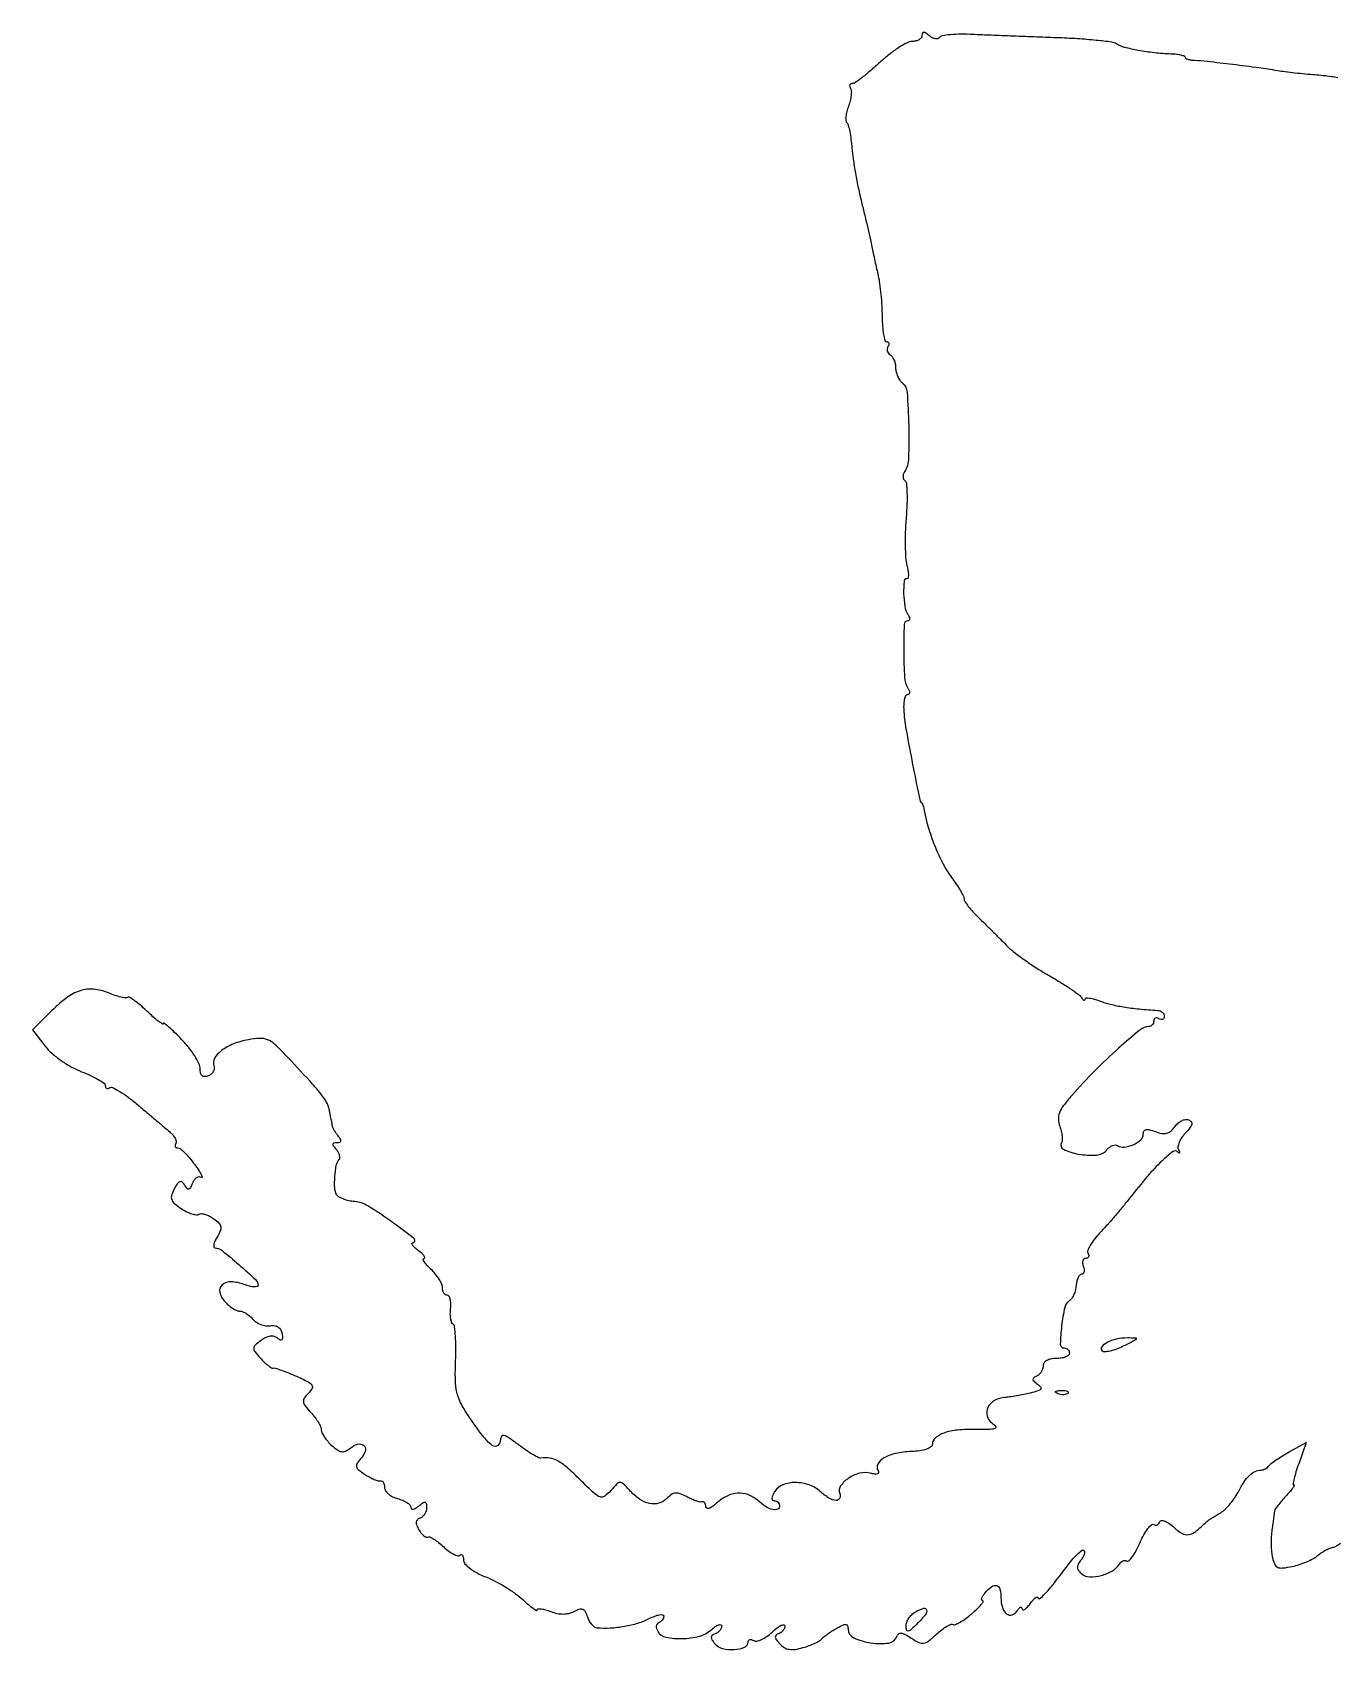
# Model space of a CAD drawing. Extents: x 0 to 496, y 1 to 313.
# Drawn here: x 0.2 to 247.9, y 0.7 to 307.7 of the extents above; entities that cross this region are included whole.
import ezdxf

# ---------------------------------------------------------------- set-up
doc = ezdxf.new("R2010")
doc.units = 0

msp = doc.modelspace()

# ---------------------------------------------------------------- linework, layer by layer
msp.add_lwpolyline([(247.962985, 299.07517, 0.010243), (246.696117, 299.297551, 0.011459), (245.176522, 299.496779, 0.009561), (243.554773, 299.64039, -0.006126), (241.783122, 299.785015, -0.004413), (239.80984, 299.988047, -0.004457), (237.936278, 300.214476, -0.009624), (236.5, 300.429248, 0.008355), (232.97347, 300.965741, 0.003133), (228.013709, 301.604074, 0.002614), (223.169366, 302.171033, 0.017471), (220.75, 302.356082, -0.028909), (220.079567, 302.422808, -0.0444), (219.514062, 302.564644, -0.054708), (219.117861, 302.753007, -0.26006), (219, 302.964286, 0.316015), (218.849119, 303.17917, 0.029361), (218.192187, 303.373601, 0.029393), (217.304058, 303.526309, 0.018301), (216.25, 303.605419, -0.017615), (213.106316, 303.83703, -0.018866), (210.058467, 304.286751, -0.01909), (207.473655, 304.871279, -0.073382), (205.964387, 305.52201, 0.1065), (205.013004, 305.860021, 0.006849), (202.071576, 306.201206, 0.009761), (198.524477, 306.493646, 0.007103), (194.570536, 306.685692, -0.000681), (190.28851, 306.838576, -0.000571), (185.749317, 307.012024, -0.000576), (181.603055, 307.17999, -0.00159), (178.682456, 307.31098, 0.013908), (176.415702, 307.356744, 0.020293), (174.42063, 307.260489, 0.016402), (172.823766, 307.065365, 0.219117), (172.343429, 306.746662, -0.191245), (172.034408, 306.516921, -0.107691), (171.560657, 306.494726, -0.079301), (170.989396, 306.687853, -0.052158), (170.410972, 307.073886, 0.023542), (169.737093, 307.581562, 0.141986), (169.325079, 307.716495, 0.313517), (169.086961, 307.562784, 0.097798), (169, 307.122445, -0.160368), (168.859058, 306.694314, -0.096658), (168.461377, 306.329718, -0.078244), (167.867628, 306.083476, -0.059311), (167.16639, 306, 0.121705), (166.1944, 305.759851, 0.022756), (164.598649, 304.825, 0.023159), (162.793293, 303.531353, 0.019357), (161, 302, -0.009547), (159.275215, 300.467638, -0.013489), (157.677765, 299.175, -0.009597), (156.312376, 298.170772, -0.154962), (155.774593, 298, 0.122136), (155.480246, 297.92701, 0.187743), (155.310488, 297.7309, 0.150945), (155.297816, 297.434319, 0.074298), (155.448137, 297.083916, -0.130931), (155.604291, 296.566672, -0.03586), (155.570898, 295.708111, -0.033667), (155.390351, 294.703791, -0.029544), (155.070998, 293.686739, 0.028449), (154.755877, 292.690795, 0.037124), (154.589212, 291.75004, 0.040653), (154.573928, 290.980772, 0.183004), (154.755524, 290.577809, -0.13428), (155.018472, 290.116891, -0.014063), (155.296396, 288.89331, -0.016626), (155.54223, 287.388912, -0.012591), (155.715148, 285.724986, 0.017163), (155.946028, 283.68489, 0.007362), (156.387595, 280.97859, 0.007274), (156.942978, 278.106389, 0.009522), (157.538416, 275.5, -0.001759), (158.145751, 273.019531, -0.001745), (158.737287, 270.528125, -0.00171), (159.239648, 268.345299, -0.006793), (159.52526, 267, 0.002645), (159.763894, 265.828205, 0.001334), (160.076538, 264.353125, 0.001325), (160.407666, 262.830803, 0.00197), (160.706336, 261.5, -0.023007), (160.973832, 260.019097, -0.009386), (161.206475, 257.985864, -0.009264), (161.375201, 255.788198, -0.011684), (161.446024, 253.749751, 0.016011), (161.525068, 251.928799, 0.026087), (161.721793, 250.394961, 0.024048), (161.989201, 249.241515, 0.335614), (162.309017, 248.999751, -0.143012), (162.56911, 248.923892, -0.191515), (162.711382, 248.726475, -0.136279), (162.703896, 248.425571, -0.064542), (162.542705, 248.069098, 0.108373), (162.401101, 247.665803, 0.099685), (162.434921, 247.22714, 0.095498), (162.639411, 246.820631, 0.090427), (162.983688, 246.510081, -0.104827), (163.373247, 246.137993, -0.05148), (163.701458, 245.532279, -0.047879), (163.924656, 244.80564, -0.050626), (164, 244.063428, 0.060664), (164.094288, 243.289148, 0.044004), (164.376234, 242.466839, 0.044599), (164.790338, 241.721979, 0.0705), (165.280796, 241.181924, -0.20473), (166.192074, 239.406423, -0.011577), (166.489598, 233.102149, -0.01425), (166.461598, 226.869058, -0.130886), (165.686106, 224.301125, 0.066628), (165.470864, 223.819806, 0.083653), (165.412188, 223.335381, 0.099402), (165.514925, 222.923655, 0.14463), (165.7629, 222.646536, -0.236805), (166.054008, 222.174039, -0.012962), (166.163847, 220.381916, -0.017858), (166.162911, 218.164444, -0.011896), (166.010708, 215.627608, 0.012193), (165.851159, 212.941614, 0.012435), (165.824227, 210.268613, 0.012281), (165.91558, 207.948555, 0.049392), (166.145012, 206.550171, -0.023), (166.35891, 205.572245, -0.040544), (166.431782, 204.749113, -0.053727), (166.373674, 204.170529, -0.35468), (166.163517, 204, 0.389134), (165.606839, 203.489445, 0.027557), (165.535011, 201.193903, 0.032727), (165.751947, 198.769712, 0.103126), (166.32433, 197.25, -0.04521), (166.571204, 196.770393, -0.099644), (166.647235, 196.367199, -0.180056), (166.546771, 196.107058, -0.214713), (166.309017, 196.00004, 0.404846), (165.627391, 195.340008, 0.008707), (165.552448, 190.250587, 0.013558), (165.700463, 185.285715, 0.125126), (166.343314, 183.25, -0.052092), (166.575288, 182.770689, -0.113257), (166.624394, 182.367188, -0.187354), (166.489771, 182.105325, -0.183396), (166.212277, 182, 0.298772), (165.881214, 181.782786, 0.054177), (165.652093, 181.045312, 0.042837), (165.53896, 179.995597, 0.026213), (165.577181, 178.75, 0.023238), (166.055483, 175.078848, 0.004964), (167.244971, 168.756018, 0.000887), (168.638966, 161.795364, 0.356938), (169, 161.5, -0.327752), (169.071313, 161.447628, -0.006909), (169.203908, 161.00346, -0.013228), (169.343171, 160.45767, -0.008178), (169.479272, 159.809651, 0.027188), (170.319932, 156.447698, 0.022814), (171.562783, 152.98942, 0.02348), (173.049226, 149.812111, 0.039197), (174.623765, 147.316722, -0.012522), (175.533724, 146.031802, -0.016069), (176.301981, 144.803738, -0.013951), (176.875241, 143.751856, -0.118319), (177, 143.23202, 0.147434), (177.149329, 142.736601, 0.01868), (177.807813, 141.819816, 0.020604), (178.696892, 140.767321, 0.015782), (179.75, 139.690347, -0.002625), (180.984336, 138.492758, -0.001612), (182.426563, 137.069547, -0.001616), (183.844526, 135.652098, -0.002885), (185, 134.476058, 0.033138), (186.334464, 133.272809, 0.011919), (188.38125, 131.737243, 0.011763), (190.710963, 130.156062, 0.013676), (193, 128.767042, -0.008187), (195.15996, 127.488574, -0.010531), (197.100189, 126.239818, -0.008538), (198.674953, 125.139167, -0.085278), (199.234687, 124.566033, 0.030383), (199.51914, 124.20266, 0.105233), (199.758058, 124.026189, 0.31008), (199.910302, 124.053086, 0.195812), (199.984687, 124.225249, -0.380653), (200.176759, 124.432026, -0.054898), (200.803314, 124.422708, -0.039907), (201.694064, 124.238125, -0.021862), (202.75, 123.879013, 0.033292), (204.752366, 123.248673, 0.018933), (207.241735, 122.742612, 0.016067), (210.224802, 122.35091, 0.009939), (213.75, 122.073427, -0.082141), (214.227444, 121.965363, -0.087621), (214.632812, 121.710483, -0.094331), (214.904394, 121.350699, -0.115127), (215, 120.940983, -0.108972), (214.921712, 120.586039, -0.182303), (214.70625, 120.3746, -0.161196), (214.3821, 120.343488, -0.082592), (214, 120.5, 0.082592), (213.6179, 120.656512, 0.161196), (213.29375, 120.6254, 0.182303), (213.078288, 120.413961, 0.108972), (213, 120.059017, -0.085093), (212.930673, 119.654608, -0.093532), (212.731204, 119.311086, -0.100405), (212.433995, 119.081344, -0.114983), (212.084951, 119, 0.17383), (210.442389, 118.411154, 0.010126), (206.335707, 114.890675, 0.015292), (201.802246, 110.585944, 0.014036), (197.405042, 105.890599, 0.0195), (195.859161, 104.000514, 0.069103), (195.098119, 102.635387, 0.102589), (194.894813, 101.422846, 0.079158), (195.156981, 100.104676, -0.027988), (195.444629, 99.169328, -0.032376), (195.609345, 98.251959, -0.034225), (195.644097, 97.471664, -0.133194), (195.507683, 97.012431, 0.443896), (195.88445, 95.711779, 0.072059), (198.712039, 94.80778, 0.055887), (202.167021, 94.62134, 0.208005), (204.068064, 95.582012, -0.054786), (204.577703, 96.074819, -0.067593), (205.149384, 96.405312, -0.080981), (205.693027, 96.531213, -0.156136), (206.122255, 96.424442, 0.166067), (207.41473, 96.129382, 0.076398), (209.105598, 96.574097, 0.079401), (210.522034, 97.478306, 0.214233), (211, 98.542637, -0.110187), (211.136702, 99.155421, -0.232578), (211.507622, 99.452185, -0.121361), (212.185713, 99.436053, -0.024503), (213.340726, 99.060556, 0.043346), (214.555125, 98.715707, 0.110488), (215.464975, 98.743045, 0.119376), (216.233283, 99.150634, 0.05528), (216.995936, 99.994362, -0.05635), (217.595361, 100.654672, -0.063107), (218.306183, 101.135839, -0.072262), (219.015651, 101.374691, -0.137578), (219.610481, 101.319231, -0.133693), (220.100081, 100.960591, -0.231658), (220.206554, 100.478769, -0.107029), (219.875277, 99.794802, -0.021436), (218.989851, 98.758732, 0.040154), (218.300957, 97.888764, 0.05019), (217.817176, 96.980012, 0.058742), (217.590574, 96.166152, 0.169592), (217.694906, 95.598556, -0.018561), (217.901255, 95.202828, -0.216342), (217.904218, 95.032705, -0.470723), (217.799319, 95.002291, -0.034171), (217.528753, 95.214906, 0.362192), (216.584103, 95.252104, 0.028137), (214.522813, 93.473574, 0.024832), (211.829191, 90.59946, 0.009994), (208.430128, 86.424839, -0.006889), (207.106369, 84.778265, -0.004586), (205.546126, 82.926228, -0.004617), (203.998862, 81.156739, -0.009004), (202.726898, 79.779655, 0.025093), (201.707153, 78.601784, 0.036177), (200.939392, 77.457762, 0.039679), (200.483026, 76.486951, 0.23248), (200.535915, 75.941889, -0.085838), (200.68057, 75.582142, -0.164684), (200.64517, 75.27668, -0.179872), (200.436685, 75.073284, -0.104656), (200.090402, 75, 0.172457), (199.747127, 74.877971, 0.149855), (199.53372, 74.559375, 0.105471), (199.493584, 74.074174, 0.059765), (199.638374, 73.5, -0.051204), (199.793745, 72.92541, -0.093029), (199.782227, 72.440625, -0.142305), (199.611908, 72.122833, -0.201694), (199.319793, 72, 0.21102), (198.965349, 71.843439, 0.071088), (198.640479, 71.365493, 0.055918), (198.390761, 70.666958, 0.039126), (198.262899, 69.839977, -0.041152), (198.124192, 68.966279, -0.041104), (197.844238, 68.126735, -0.044325), (197.474729, 67.438322, -0.109437), (197.066156, 67.040887, 0.201346), (196.118219, 65.712632, 0.025955), (195.512321, 62.194832, 0.024425), (195.27022, 58.733248, 0.420373), (195.988241, 58, -0.09785), (196.374385, 57.923701, -0.097657), (196.702796, 57.70625, -0.098219), (196.922717, 57.381621, -0.100239), (197, 57, -0.226478), (196.817169, 56.617064, -0.074992), (196.265625, 56.29375, -0.057076), (195.457356, 56.073116, -0.038131), (194.5, 56, 0.047997), (193.48834, 55.902663, 0.081104), (192.691176, 55.608333, 0.108391), (192.183392, 55.152545, 0.157116), (192, 54.583333, -0.080037), (191.906642, 54.00385, -0.064268), (191.632813, 53.433822, -0.065096), (191.227913, 52.959109, -0.087504), (190.75, 52.659464, 0.061402), (190.215176, 52.361629, 0.274047), (190.079343, 52.044843, 0.181537), (190.27908, 51.669516, 0.028677), (190.947845, 51.144839, -0.067611), (191.536828, 50.603879, -0.35718), (191.539576, 50.196472, -0.147217), (191.015137, 49.838382, -0.015214), (189.559297, 49.425527, -0.011095), (188.326732, 49.145088, -0.008486), (186.967659, 48.891377, -0.008593), (185.686483, 48.697225, -0.019987), (184.71972, 48.606819, 0.115596), (182.802988, 48.0485, 0.148764), (181.542835, 46.727478, 0.181608), (181.37101, 45.130178, 0.173345), (182.287761, 43.7769, -0.067517), (182.977819, 43.111872, -0.500251), (182.878315, 42.735798, -0.093358), (181.979419, 42.555206, -0.005868), (179.265678, 42.55425, 0.02596), (175.750023, 42.411701, 0.059633), (173.164359, 41.856377, 0.094339), (171.563714, 40.942454, 0.21817), (170.994343, 39.714816, -0.248681), (170.724183, 39.210909, -0.066141), (169.879595, 38.793403, -0.04758), (168.599929, 38.491181, -0.024782), (166.965034, 38.348121, 0.043671), (164.056029, 37.982544, 0.077472), (161.805566, 37.117593, 0.13258), (160.647931, 35.960431, 0.275562), (160.667382, 34.72917, -0.152166), (160.765944, 34.345668, -0.306383), (160.586488, 34.107168, -0.119401), (160.073689, 34.059104, -0.027897), (159.221064, 34.231939, 0.128321), (157.21239, 34.233005, 0.082191), (155.069344, 33.279241, 0.094521), (153.577633, 31.829226, 0.249358), (153.401441, 30.396245, -0.197411), (153.37924, 29.447746, -0.322015), (152.716407, 29.055342, -0.117784), (151.361473, 29.508901, -0.044543), (149.757196, 30.719734, 0.098547), (147.610288, 32.004043, 0.083904), (145.007091, 32.464928, 0.092606), (142.625133, 32.039179, 0.1642), (141.099297, 30.787392, 0.029432), (140.683631, 30.025435, 0.09537), (140.541527, 29.46981, 0.209897), (140.663488, 29.139359, 0.203607), (140.991526, 29, -0.098179), (141.376411, 28.923689, -0.097739), (141.703761, 28.70625, -0.098144), (141.92298, 28.381626, -0.099904), (142, 28, -0.293932), (141.607586, 27.390148, -0.171232), (140.708377, 27.310725, -0.080219), (139.333403, 27.910251, -0.037646), (137.780539, 29.082254, 0.090923), (135.98368, 30.160408, 0.107882), (134.028718, 30.444195, 0.099439), (132.010947, 29.887928, 0.067185), (130.036748, 28.533257, -0.028523), (129.242344, 27.892778, -0.074044), (128.589832, 27.558293, -0.18122), (128.182983, 27.571595, -0.303748), (128, 27.845012, 0.065077), (127.944319, 28.271008, 0.103413), (127.779688, 28.598315, 0.136113), (127.535122, 28.775922, 0.159733), (127.25, 28.787548, -0.127611), (126.827296, 28.778167, -0.024149), (126.079775, 28.993079, -0.024385), (125.209276, 29.33774, -0.020255), (124.319446, 29.785565, 0.03569), (123.121824, 30.342689, 0.115197), (122.257493, 30.459807, 0.126332), (121.477296, 30.178513, 0.047042), (120.572513, 29.429656, -0.126903), (119.058808, 28.536758, -0.125749), (117.296527, 28.483341, -0.098902), (115.392409, 29.32693, -0.055312), (113.488275, 31.012956, 0.016432), (112.309746, 32.232187, 0.198768), (111.716239, 32.467241, 0.196687), (111.126862, 32.21545, 0.016048), (109.964381, 30.958931, -0.051714), (108.79, 29.85826, -0.250752), (107.918038, 29.719063, -0.105748), (106.847423, 30.366341, -0.006476), (104.147021, 32.971504, 0.014699), (101.641885, 35.309992, 0.053778), (99.869264, 36.559916, 0.084429), (98.333021, 37.100317, 0.084287), (96.703569, 37.102944, -0.161905), (96.223657, 37.177666, -0.014073), (95.126604, 37.782165, -0.017356), (93.834461, 38.603986, -0.012604), (92.453569, 39.603212, 0.010296), (90.630401, 40.935338, 0.081289), (89.690226, 41.387407, 0.308392), (89.210308, 41.232459, 0.166571), (89, 40.618689, -0.21611), (88.4889, 39.491415, -0.356045), (87.501186, 39.456485, -0.069828), (85.66831, 41.299589, -0.012104), (82.809752, 45.312346, -0.030985), (81.451915, 47.614891, -0.062372), (80.737439, 49.595008, -0.050881), (80.454653, 51.939698, -0.014861), (80.496, 55.577107, 0.011052), (80.543573, 58.083037, 0.01657), (80.46426, 60.269519, 0.011519), (80.299847, 62.04318, 0.229337), (80.015469, 62.49044, -0.176388), (79.745463, 62.832624, -0.040804), (79.570159, 63.557483, -0.037267), (79.495428, 64.475456, -0.029024), (79.546787, 65.475679, 0.034049), (79.586717, 66.442841, 0.054948), (79.474606, 67.258481, 0.075599), (79.240906, 67.815432, 0.261367), (78.911944, 68, -0.157545), (78.564124, 68.112384, -0.097242), (78.267884, 68.429182, -0.07921), (78.067887, 68.902332, -0.06053), (78, 69.461045, 0.104937), (77.85121, 70.16219, 0.035165), (77.35711, 71.091851, 0.033186), (76.648972, 72.073013, 0.032327), (75.811439, 72.961045, -0.018872), (75.031414, 73.744768, -0.043681), (74.524176, 74.401057, -0.098231), (74.357061, 74.8258, -0.467672), (74.502568, 75, 0.409937), (74.64534, 75.140699, 0.16153), (74.553643, 75.431283, 0.053984), (74.128124, 75.903119, 0.020389), (73.44113, 76.468197, -0.020943), (72.753288, 77.035251, -0.053668), (72.322504, 77.514453, -0.149771), (72.219094, 77.81866, -0.412262), (72.358884, 77.968197, 0.691027), (72.613743, 78.726005, 0.017215), (68.544947, 81.828383, 0.015269), (63.830044, 84.961275, 0.118897), (61.341881, 85.783777, -0.033739), (60.248503, 85.949054, -0.036836), (59.219923, 86.257245, -0.039726), (58.391396, 86.65152, -0.124043), (57.951596, 87.07832, -0.125716), (57.5576, 88.336588, -0.030613), (57.574866, 90.5295, -0.029605), (57.853256, 92.687876, -0.150607), (58.412961, 93.746295, 0.192386), (58.548922, 94.063204, 0.075749), (58.488133, 94.542851, 0.060169), (58.253222, 95.102411, 0.043793), (57.868879, 95.657991, -0.024718), (57.372353, 96.320307, -0.174558), (57.275058, 96.704165, -0.311654), (57.464791, 96.928682, -0.066333), (58, 97, 0.069199), (58.512544, 97.071276, 0.290251), (58.71048, 97.292693, 0.184561), (58.635412, 97.662012, 0.031806), (58.207482, 98.25, -0.022759), (57.804154, 98.783631, -0.022575), (57.449833, 99.353125, -0.023123), (57.186325, 99.878126, -0.076661), (57.085037, 100.25, 0.005707), (57.046866, 100.55547, 0.006109), (57.002504, 100.853125, 0.00582), (56.958301, 101.107879, 0.028395), (56.923489, 101.25, -0.022358), (56.879525, 101.420548, -0.001304), (56.770174, 101.946558, -0.001975), (56.64404, 102.573917, -0.001452), (56.509008, 103.270199, 0.084065), (55.993356, 104.655302, 0.038059), (54.896429, 106.257974, 0.017325), (52.806491, 108.684894, 0.002281), (48.173522, 113.656654, 0.018619), (46.154679, 115.649272, 0.088803), (44.791013, 116.512768, 0.108519), (43.349216, 116.761974, 0.034616), (41.173522, 116.51233, 0.046868), (38.316441, 115.699685, 0.069893), (36.052958, 114.432575, 0.097156), (34.744401, 112.962082, 0.228849), (34.62491, 111.535086, -0.1212), (34.691987, 111.002059, -0.100734), (34.513487, 110.457642, -0.091565), (34.115344, 109.985179, -0.080556), (33.557471, 109.660427, -0.076843), (32.856236, 109.508747, -0.196162), (32.373026, 109.673055, -0.164153), (32.087702, 110.159782, -0.051248), (32, 111.013193, 0.112716), (31.774958, 111.998777, 0.028334), (30.971875, 113.449367, 0.027475), (29.839662, 115.044688, 0.024656), (28.5, 116.567658, 0.007749), (27.156726, 117.90864, 0.014716), (26.028125, 118.938363, 0.01238), (25.154468, 119.652735, 0.623981), (25, 119.577151, -0.598101), (24.84366, 119.493208, -0.01731), (24.072426, 120.043692, -0.017799), (23.054305, 120.884188, -0.009253), (21.842302, 122.00027, 0.014272), (20.597942, 123.123281, 0.023297), (19.474315, 123.993635, 0.019682), (18.548965, 124.590826, 0.342288), (18.215286, 124.548619, -0.235881), (17.868587, 124.432916, -0.022148), (16.958982, 124.60359, -0.024685), (15.837884, 124.924906, -0.016825), (14.597549, 125.394795, 0.074913), (11.788249, 126.100863, 0.10525), (9.227639, 125.810169, 0.083252), (6.58683, 124.405357, 0.032608), (3.474538, 121.674538), (0.164212, 118.364212), (2.593159, 115.260592, 0.048875), (3.845474, 113.947531, 0.025771), (5.627231, 112.565073, 0.025382), (7.614507, 111.325823, 0.035521), (9.511053, 110.442629, -0.01679), (11.23093, 109.718746, -0.024819), (12.681372, 108.960695, -0.022257), (13.768422, 108.255116, -0.242218), (14, 107.805125, 0.106218), (14.066708, 107.494652, 0.180791), (14.251284, 107.308446, 0.163417), (14.528658, 107.278343, 0.084628), (14.855434, 107.410654, -0.260543), (15.407414, 107.434857, -0.020249), (16.747785, 106.691386, -0.023563), (18.353789, 105.606665, -0.015575), (20.096232, 104.219671, 0.000241), (21.900433, 102.690837, 0.000245), (23.695112, 101.173067, 0.000238), (25.256262, 99.855378, 0.001017), (26.18957, 99.071621, -0.040693), (26.805998, 98.464459, -0.055459), (27.246665, 97.821477, -0.068613), (27.461005, 97.239732, -0.194803), (27.389756, 96.821621, 0.082696), (27.261239, 96.507684, 0.161312), (27.286973, 96.241351, 0.182227), (27.460959, 96.06431, 0.108828), (27.752925, 96, -0.175613), (28.2179, 95.831492, -0.020471), (29.050576, 95.076819, -0.022589), (29.993945, 94.060915, -0.016648), (30.947414, 92.857257, -0.010633), (31.772794, 91.689728, -0.029453), (32.285643, 90.824813, -0.112505), (32.385993, 90.435481, -0.596905), (32.240257, 90.351513, 0.160302), (31.795969, 90.458203, 0.122175), (31.318876, 90.297251, 0.095086), (30.879518, 89.881235, 0.064256), (30.55099, 89.272282, -0.025135), (30.172777, 88.417719, -0.220589), (29.856577, 88.16739, -0.282297), (29.516231, 88.278236, -0.038042), (29.053692, 88.913125, 0.070965), (28.58214, 89.478379, 0.281083), (28.156173, 89.558452, 0.157517), (27.702178, 89.195301, 0.023068), (27.090572, 88.169236, 0.04816), (26.59572, 86.982793, 0.163065), (26.615904, 86.155081, 0.133367), (27.142572, 85.406065, 0.028195), (28.439109, 84.44794, 0.030075), (29.451631, 83.868334, 0.038352), (30.449014, 83.466366, 0.042314), (31.30016, 83.274366, 0.174454), (31.808702, 83.381771, -0.160241), (32.285809, 83.496402, -0.053624), (32.999302, 83.359824, -0.046855), (33.810471, 83.026465, -0.038656), (34.602678, 82.528871, -0.037832), (35.570312, 81.690859, -0.150947), (35.929661, 81.003641, -0.147859), (35.842541, 80.224965, -0.035815), (35.241526, 79.060904, 0.028569), (34.818449, 78.269787, 0.059335), (34.601638, 77.605391, 0.111524), (34.612633, 77.169612, 0.343486), (34.830401, 77, -0.170709), (36.112311, 76.549196, -0.009831), (39.3603, 73.83571, -0.008851), (42.52948, 70.980434, -0.207857), (43, 69.897498, -0.342837), (42.805447, 69.647108, -0.076739), (42.229894, 69.591394, -0.049814), (41.383918, 69.724642, -0.026894), (40.378363, 70.046246, 0.078428), (37.917856, 70.56242, 0.19109), (36.19348, 69.976823, 0.277982), (35.730492, 68.595988, 0.129925), (36.629759, 66.856618, 0.032779), (37.362923, 66.146122, 0.033796), (38.175541, 65.545381, 0.035893), (38.947499, 65.126387, 0.106783), (39.532543, 65, -0.096266), (40.092134, 64.891253, -0.041941), (40.770669, 64.548529, -0.039458), (41.452244, 64.051142, -0.042219), (42.030644, 63.463077, 0.074979), (42.666062, 62.896264, 0.053413), (43.516947, 62.461909, 0.053327), (44.442333, 62.21701, 0.073919), (45.299225, 62.213077, -0.068654), (46.169344, 62.218199, -0.115301), (46.849787, 61.96146, -0.123173), (47.316737, 61.445214, -0.085165), (47.565844, 60.694193, -0.027943), (47.642944, 59.880573, -0.218969), (47.501226, 59.538266, -0.321737), (47.199826, 59.500522, -0.048726), (46.666872, 59.861508, 0.106514), (46.032648, 60.192093, 0.101859), (45.307846, 60.239453, 0.080887), (44.489007, 59.986883, 0.042715), (43.577785, 59.433219, 0.023453), (42.446788, 58.521859, 0.204721), (42.177167, 57.951765, 0.178153), (42.38359, 57.317627, 0.017066), (43.449689, 56.055593, 0.019016), (44.180703, 55.307112, 0.02585), (44.898117, 54.693601, 0.024654), (45.522806, 54.26024, 0.186394), (45.869069, 54.194134, -0.122981), (46.280547, 54.167425, -0.007915), (47.428245, 53.780222, -0.011182), (48.792815, 53.261016, -0.008077), (50.290914, 52.623929, -0.011164), (52.483032, 51.590381, -0.12408), (53.21103, 50.964898, -0.289862), (53.243312, 50.317679, -0.067848), (52.555197, 49.41234, 0.044064), (51.775408, 48.481504, 0.185615), (51.603747, 47.786671, 0.136792), (51.922198, 47.026574, 0.020349), (53.014284, 45.754294, -0.02462), (53.774327, 44.853392, -0.027068), (54.416696, 43.909273, -0.027904), (54.871846, 43.050847, -0.108354), (55, 42.466426, 0.114909), (55.131603, 41.901344, 0.033481), (55.58199, 41.122989, 0.031728), (56.222984, 40.288385, 0.029224), (56.981242, 39.516975, 0.030126), (58.063256, 38.650319, 0.113472), (58.861995, 38.322818, 0.149072), (59.598506, 38.421225, 0.066079), (60.437438, 38.948078, -0.099872), (61.908757, 39.739757, -0.254319), (63.05781, 39.502616, -0.296573), (63.366485, 38.477864, -0.113362), (62.605205, 37.11625, 0.033118), (61.804718, 36.10451, 0.207843), (61.681013, 35.472499, 0.174612), (62.051889, 34.883958, 0.022305), (63.290062, 34.003465, 0.020513), (64.191151, 33.472437, 0.025467), (65.071143, 33.057523, 0.025172), (65.826825, 32.790781, 0.142083), (66.25, 32.787938, -0.207545), (66.535026, 32.749595, -0.124124), (66.779687, 32.502678, -0.084154), (66.945205, 32.070711, -0.049542), (67, 31.519052, 0.147328), (67.184637, 30.906036, 0.071387), (67.734375, 30.288816, 0.061291), (68.543788, 29.760596, 0.052514), (69.5, 29.410644, -0.035898), (70.457023, 29.09597, -0.047928), (71.265625, 28.669627, -0.05687), (71.826247, 28.202556, -0.192984), (72, 27.769147, 0.216219), (72.129218, 27.484304, 0.221451), (72.426723, 27.397735, 0.099951), (72.904734, 27.573276, 0.0354), (73.5, 28, -0.019704), (74.308118, 28.618581, -0.204691), (74.708562, 28.70398, -0.314501), (74.93984, 28.464364, -0.03959), (75, 27.705778, -0.074689), (74.906512, 27.083417, -0.065538), (74.632813, 26.485194, -0.068222), (74.227879, 26.000727, -0.097666), (73.75, 25.711903, 0.100668), (73.234915, 25.396396, 0.183135), (73.019522, 24.959785, 0.12236), (73.109776, 24.352211, 0.0351), (73.536314, 23.49378, 0.034452), (73.979403, 22.846392, 0.052915), (74.45419, 22.361439, 0.069406), (74.888628, 22.094085, 0.244501), (75.20575, 22.11521, -0.249666), (75.588786, 22.136983, -0.030078), (76.359288, 21.723344, -0.030067), (77.276304, 21.078404, -0.020286), (78.243623, 20.240854, 0.027371), (79.214064, 19.424356, 0.042518), (80.140498, 18.843852, 0.051744), (80.904297, 18.546399, 0.269604), (81.324187, 18.65752, -0.177412), (81.579, 18.77569, -0.255395), (81.80148, 18.677125, -0.122051), (81.953491, 18.328101, -0.041989), (82, 17.775246, 0.182717), (82.276734, 17.043255, 0.049037), (83.202389, 16.181078, 0.041262), (84.563998, 15.309415, 0.02735), (86.25, 14.531538, -0.02557), (88.078184, 13.695934, -0.017643), (90.059375, 12.574365, -0.017831), (91.892636, 11.357311, -0.034406), (93.25, 10.235867, 0.011924), (94.305813, 9.280592, 0.023843), (95.192188, 8.587082, 0.030415), (95.83374, 8.188929, 0.567732), (96, 8.288158, -0.38725), (96.172692, 8.477692, -0.053639), (96.753608, 8.469414, -0.039143), (97.581372, 8.301903, -0.021355), (98.565475, 7.975106, 0.039829), (99.793333, 7.617099, 0.052424), (100.953579, 7.501461, 0.057203), (102.027196, 7.630586, 0.064444), (102.998326, 7.999104, -0.043769), (103.978068, 8.41786, -0.175938), (104.618586, 8.397432, -0.177809), (105.092631, 7.971377, -0.044878), (105.500239, 6.999247, 0.048431), (105.830653, 6.226627, 0.052846), (106.295773, 5.556152, 0.05948), (106.818248, 5.079193, 0.133715), (107.317388, 4.894037, 0.037019), (109.83172, 4.855423, 0.028544), (112.557098, 5.172221, 0.029076), (115.147661, 5.781319, 0.047082), (117.245124, 6.626759, -0.025667), (118.302278, 7.106391, -0.050369), (119.190755, 7.356069, -0.084519), (119.788102, 7.358853, -0.366962), (120, 7.109013, -0.093261), (119.92753, 6.72386, -0.069392), (119.715663, 6.345564, -0.06777), (119.402023, 6.031313, -0.080017), (119.032046, 5.833333, 0.156022), (118.726679, 5.605406, 0.128403), (118.580989, 5.223731, 0.10028), (118.625135, 4.738102, 0.066482), (118.855788, 4.226175, 0.204515), (120.451316, 3.108072, 0.058597), (123.523771, 2.828573, 0.057467), (126.766402, 3.289328, 0.12048), (128.992529, 4.493239, -0.02786), (129.764185, 5.117065, -0.06729), (130.410305, 5.46151, -0.15929), (130.819124, 5.477654, -0.335372), (131, 5.238321, -0.104716), (130.90659, 4.797198, -0.070091), (130.632812, 4.357881, -0.066094), (130.227826, 3.986938, -0.071345), (129.75, 3.745955, 0.072441), (129.18606, 3.459996, 0.244754), (129.002355, 3.104361, 0.148212), (129.153855, 2.610315, 0.024507), (129.75635, 1.802507, 0.165376), (131.15917, 0.936291, 0.071389), (133.376144, 0.752187, 0.08054), (135.333721, 1.190795, 0.306502), (136, 2.175594, -0.141133), (136.08746, 2.479273, -0.191314), (136.315496, 2.646205, -0.137495), (136.662764, 2.639458, -0.06531), (137.074028, 2.454248, 0.194794), (137.653885, 2.355425, 0.054159), (138.545189, 2.65493, 0.046079), (139.566465, 3.245764, 0.034418), (140.574028, 4.069545, -0.022571), (141.506379, 4.869396, -0.052175), (142.287371, 5.358672, -0.117823), (142.78922, 5.47134, -0.410201), (143, 5.257647, -0.100091), (142.90958, 4.810486, -0.070383), (142.645106, 4.368844, -0.067322), (142.253647, 3.999563, -0.075157), (141.791852, 3.763951, 0.104512), (141.314941, 3.484509, 0.242627), (141.174349, 3.10694, 0.131519), (141.383773, 2.584334, 0.027179), (142.025761, 1.817507, 0.070987), (142.873007, 1.135589, 0.094785), (143.799474, 0.800593, 0.076921), (144.928852, 0.79561, 0.032555), (146.4136, 1.118619, 0.017349), (147.583197, 1.498431, 0.020363), (148.661587, 1.940966, 0.019741), (149.532571, 2.382967, 0.106181), (149.929691, 2.731729, -0.063066), (150.289908, 3.107297, -0.014295), (150.993409, 3.643997, -0.014585), (151.846802, 4.220285, -0.013703), (152.75, 4.758474, -0.015056), (153.972885, 5.394906, -0.129015), (154.573129, 5.5123, -0.303004), (154.890884, 5.26979, -0.082809), (155, 4.615463, 0.29502), (156.049707, 2.991262, 0.068891), (159.314718, 2.0322, 0.068482), (162.731225, 1.993293, 0.288551), (164.24526, 3.235781, -0.140849), (164.57895, 3.721855, -0.203133), (165.072511, 3.868345, -0.097725), (165.818378, 3.631786, -0.021049), (166.98341, 2.927009, 0.032062), (168.414071, 2.103998, 0.15423), (169.331571, 1.963564, 0.129151), (170.251934, 2.364728, 0.019873), (171.780623, 3.672492, -0.021652), (172.777183, 4.518913, -0.031794), (173.727439, 5.165186, -0.032785), (174.526735, 5.569327, -0.2437), (174.938181, 5.538206, 0.24556), (175.36308, 5.507567, 0.027485), (176.25825, 5.956177, 0.028372), (177.328746, 6.651805, 0.019222), (178.467914, 7.556942, 0.012716), (179.505492, 8.495409, 0.027083), (180.247366, 9.282352, 0.044006), (180.632004, 9.828234, 0.578105), (180.533094, 10, -0.326052), (180.350606, 10.133157, -0.154162), (180.34933, 10.440625, -0.068609), (180.575982, 10.923608, -0.029246), (181, 11.5, -0.051412), (182.244497, 12.719708, -0.249106), (183.184979, 12.895059, -0.266205), (183.811629, 12.217673, -0.056602), (184, 10.559017, 0.073814), (184.274182, 8.711886, 0.153507), (185.087216, 7.521838, 0.256583), (186.125604, 7.349495, 0.168655), (187.096491, 8.121885, -0.032596), (187.436557, 8.588513, -0.122077), (187.726805, 8.801429, -0.331008), (187.920248, 8.752166, -0.160107), (188.016491, 8.5, 0.338102), (188.174609, 8.311953, 0.196301), (188.481049, 8.363957, 0.067265), (188.963455, 8.762187, 0.024706), (189.531803, 9.44113, -0.017703), (190.096567, 10.135307, -0.044035), (190.568717, 10.588051, -0.117764), (190.865773, 10.72861, -0.476383), (191, 10.619701, 0.609147), (191.344849, 10.441674, 0.049776), (192.333197, 11.303546, 0.022042), (193.961876, 13.198004, 0.006084), (196.350987, 16.315679, -0.014975), (197.483103, 17.739858, -0.025396), (198.523567, 18.851433, -0.023591), (199.387422, 19.609823, -0.38175), (199.743488, 19.589845, -0.204897), (199.867135, 19.281347, -0.07118), (199.7867, 18.798652, -0.056386), (199.532512, 18.229291, -0.040066), (199.13017, 17.656845, 0.051849), (198.637095, 16.919018, 0.145489), (198.516985, 16.315854, 0.145562), (198.745886, 15.745218, 0.05192), (199.366032, 15.111183, 0.171114), (200.844521, 14.565154, 0.067266), (203.031277, 14.827718, 0.065547), (205.156683, 15.688323, 0.126057), (206.471959, 16.954629, -0.068695), (206.783482, 17.331504, -0.085018), (207.165512, 17.578127, -0.09988), (207.556545, 17.659235, -0.140665), (207.897424, 17.563396, 0.353118), (208.295198, 17.61351, 0.036036), (208.947391, 18.396474, 0.032511), (209.680421, 19.572226, 0.019247), (210.405632, 21.058323, -0.021253), (211.136469, 22.540828, -0.035821), (211.886802, 23.706001, -0.042162), (212.55934, 24.460529, -0.340316), (212.991896, 24.505008, 0.116539), (213.338171, 24.389663, 0.128471), (213.686031, 24.447955, 0.118314), (213.981776, 24.676117, 0.089338), (214.179148, 25.037445, -0.318478), (214.493606, 25.267879, -0.10135), (215.096897, 25.154198, -0.059659), (215.911209, 24.70144, -0.030862), (216.811954, 23.960565, 0.055634), (218.371458, 22.802178, 0.175298), (219.633555, 22.571669, 0.130024), (220.9917, 23.186372, 0.025451), (223, 25, -0.045936), (223.310787, 25.258386, -0.008204), (223.940625, 25.675893, -0.008803), (224.697637, 26.14144, -0.007845), (225.5, 26.598783, 0.059862), (226.373713, 27.225121, 0.027614), (227.353125, 28.227032, 0.026871), (228.278953, 29.407467, 0.033562), (229, 30.598783, -0.02431), (230.125293, 32.538049, -0.057533), (231.18586, 33.824807, -0.080502), (232.253171, 34.564223, -0.110395), (233.388197, 34.824373, 0.078518), (233.773066, 34.887322, 0.047977), (234.195203, 35.073169, 0.046772), (234.588476, 35.344581, 0.060359), (234.888197, 35.66459, -0.07311), (235.308619, 36.091226, -0.011568), (236.265911, 36.779917, -0.012621), (237.441814, 37.542391, -0.010737), (238.719161, 38.288319), (241.938322, 40.076638), (240.51352, 36.038319, 0.010238), (240.002437, 34.489392, 0.017962), (239.652541, 33.186256, 0.0132), (239.445371, 32.164238, 0.466023), (239.583314, 32, -0.571753), (239.65783, 31.873407, -0.026942), (239.33368, 31.35711, -0.0225), (238.786713, 30.651623, -0.011384), (238.038955, 29.811439, 0.010282), (237.253004, 28.932248, 0.013732), (236.578704, 28.100844, 0.010924), (236.056003, 27.387139, 0.122652), (235.9311, 27.061439, -0.004057), (235.883871, 26.700818, -0.000352), (235.755521, 25.783673, -0.000463), (235.600637, 24.689922, -0.00036), (235.430137, 23.5, 0.023766), (235.303837, 22.181719, 0.016972), (235.283007, 20.699357, 0.017192), (235.360009, 19.281922, 0.034778), (235.535994, 18.178662, 0.050193), (235.956423, 16.943206, 0.184708), (236.534509, 16.374539, 0.133968), (237.470519, 16.237346, 0.022136), (239.286957, 16.539956, 0.025692), (240.62711, 16.897494, 0.021978), (241.996794, 17.406863, 0.022561), (243.201698, 17.98164, 0.056973), (244, 18.532539, -0.03134), (244.684071, 19.058216, -0.023154), (245.5, 19.554264, -0.023569), (246.317914, 19.952209, -0.047519), (247, 20.171245, 0.073512), (247.671606, 20.425972, 0.033883), (248.45704, 20.937223, 0.032635)], format="xyb")
for points in [[(207.221863, 58.3387, -0.023772), (205.915756, 57.77039, -0.033645), (204.703139, 57.40111, -0.035633), (203.718734, 57.245168, -0.221328), (203.250824, 57.415843, -0.366893), (203.185028, 58.215363, -0.114877), (204.160722, 59.072609, -0.068308), (205.957472, 59.740127, -0.05563), (208, 59.961917, -0.010127), (209.52067, 59.926576, -0.537996), (209.646415, 59.716871, -0.164776), (209.332717, 59.395702, -0.003151)], [(196.729167, 49.395833, -0.126455), (196.402231, 49.202593, -0.060344), (195.916927, 49.123424, -0.05415), (195.359369, 49.160852, -0.051402), (194.8125, 49.316886, -0.054073), (194.395823, 49.538436, -0.470617), (194.37858, 49.720685, -0.168741), (194.670344, 49.862007, -0.018894), (195.416667, 49.921053, -0.028489), (196.112848, 49.910055, -0.077125), (196.592839, 49.799335, -0.208169), (196.77538, 49.614691, -0.296942)], [(168.194444, 5.75, -0.010028), (166.964643, 4.568562, -0.128651), (166.406025, 4.271039, -0.407845), (166.099169, 4.455397, -0.063909), (166, 5.228088, -0.089444), (166.128382, 5.940014, -0.056334), (166.511615, 6.695628, -0.054309), (167.075532, 7.378276, -0.065504), (167.74167, 7.875307, -0.042347), (169.337369, 8.598574, -0.453129), (169.886297, 8.291534, -0.227206), (169.666037, 7.37933, -0.025417)]]:
    msp.add_lwpolyline(points, format="xyb", close=True)

doc.saveas('drawing.dxf')
